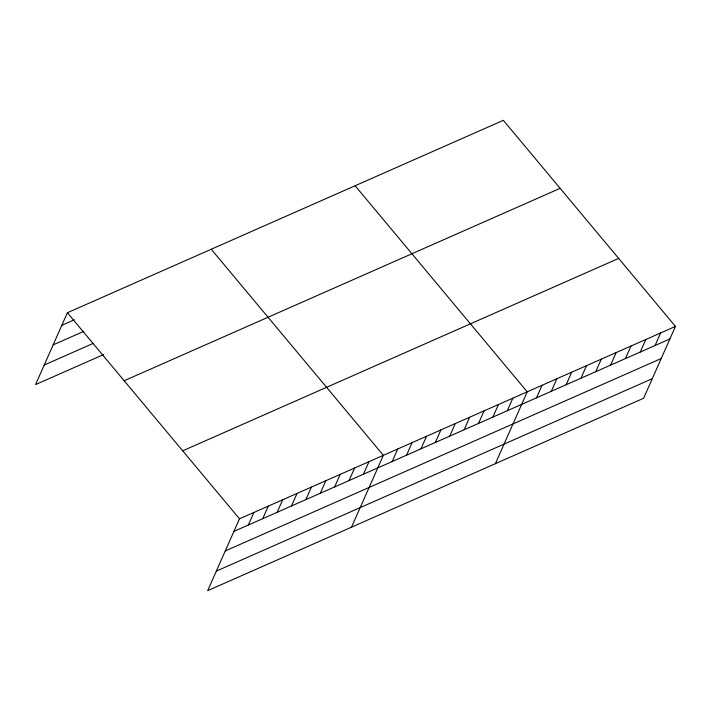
<?xml version="1.0" encoding="UTF-8"?>
<svg xmlns="http://www.w3.org/2000/svg" width="711" height="711" viewBox="0 0 711 711"><rect width="100%" height="100%" fill="white"/><g stroke="black" fill="none" stroke-linecap="round" stroke-linejoin="round"><path stroke-width="1.07" d="M675.45 326.411L239.491 518.826L207.656 590.672L643.615 398.258L675.45 326.411L503.344 120.328L67.385 312.742L35.55 384.589L103.646 354.54M248.317 525.029L253.88 512.471M262.706 518.675L268.269 506.125M277.094 512.329L282.658 499.78M291.483 505.974L297.038 493.425M305.863 499.629L311.427 487.079M320.252 493.274L325.816 480.725M334.641 486.928L340.205 474.379M349.03 480.574L354.585 468.025M363.41 474.228L368.973 461.679M351.518 527.171L383.362 455.324L211.256 249.25M392.188 461.528L397.742 448.979M406.568 455.173L412.131 442.624M420.956 448.828L426.52 436.278M435.345 442.482L440.909 429.924M449.734 436.127L455.289 423.578M464.114 429.782L469.678 417.233M478.503 423.427L484.067 410.878M492.892 417.081L498.455 404.532M507.281 410.727L512.835 398.178M495.389 463.679L527.224 391.832L355.118 185.749M536.485 397.84L542.049 385.291M551.309 391.299L556.873 378.75M566.134 384.749L571.688 372.2M580.958 378.208L586.513 365.658M595.774 371.666L601.337 359.117M610.598 365.125L616.161 352.576M625.422 358.584L630.986 346.035M640.247 352.043L645.801 339.494M655.062 345.502L660.626 332.952M61.83 325.3L74.291 319.79M53.156 344.862L83.845 331.317M44.224 365.027L93.132 343.431M124.185 380.749L560.135 188.335M182.7 450.818L618.659 258.404M233.937 531.375L669.886 338.96M225.263 550.945L661.221 358.522M216.331 571.102L652.28 378.687M67.385 312.742L239.491 518.826"/></g></svg>
